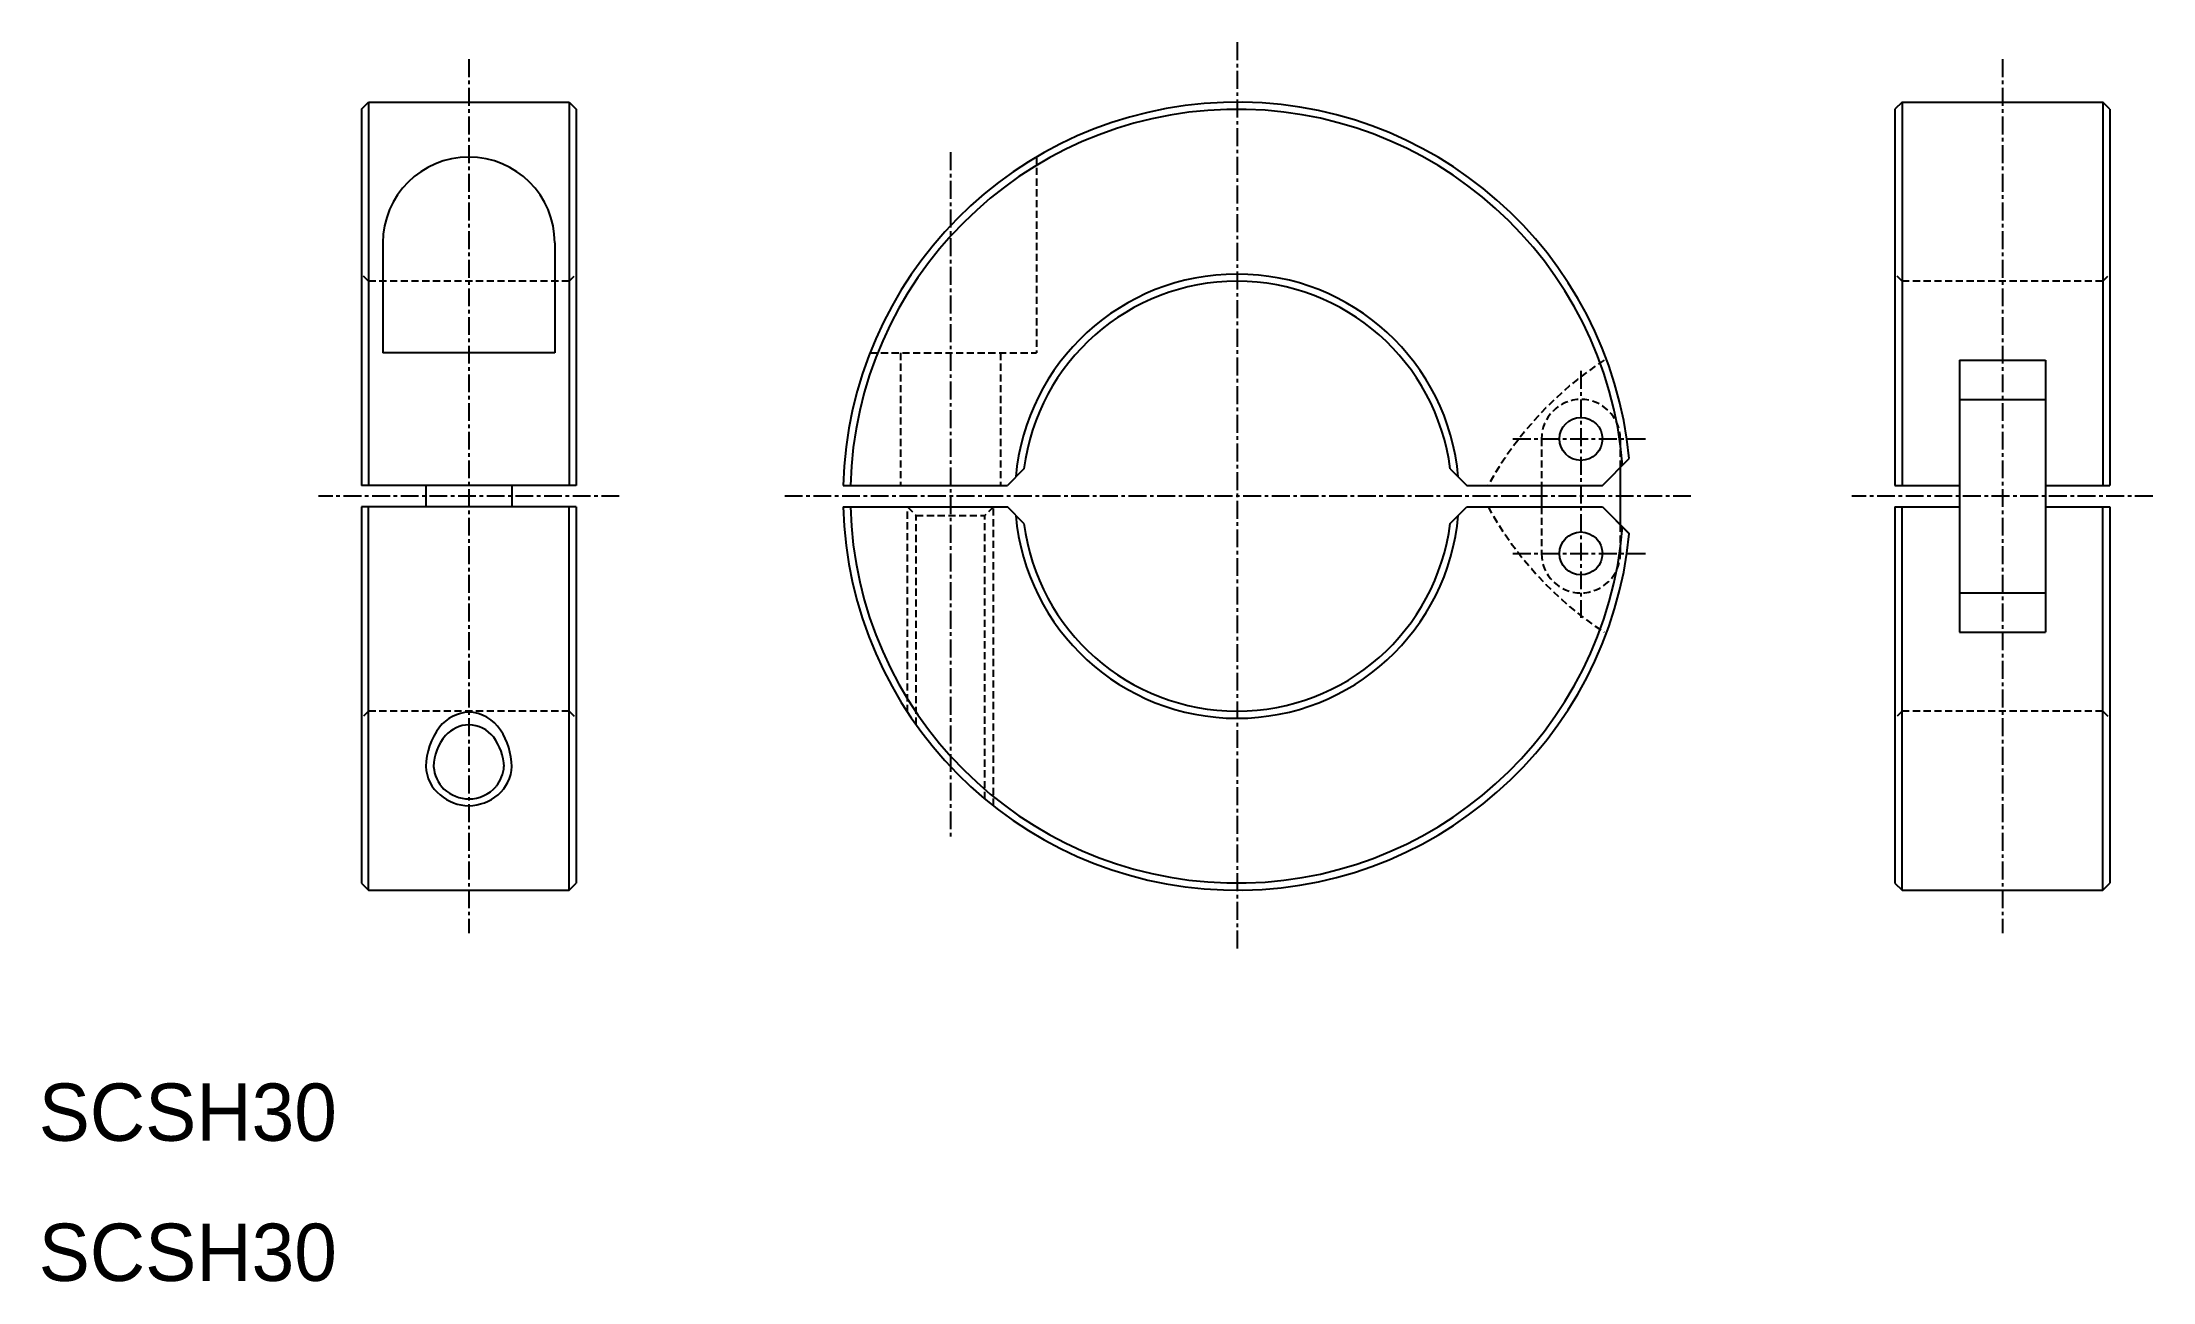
# Model space of a CAD drawing. Extents: x 25 to 172, y 42 to 129.
import ezdxf

# ---------------------------------------------------------------- set-up
doc = ezdxf.new("R2010")
doc.units = 0
doc.linetypes.add('CENTER', pattern=[2, 1.25, -0.25, 0.25, -0.25])
doc.linetypes.add('DASHED', pattern=[0.75, 0.5, -0.25])
doc.layers.get('0').update_dxf_attribs({"linetype": 'CONTINUOUS'})
doc.layers.add('CENTER', color=1, linetype='CENTER')

msp = doc.modelspace()

# ---------------------------------------------------------------- linework, layer by layer
at = {"color": 7, "linetype": 'CONTINUOUS'}
for p, q in [((47.38, 124.05), (47.88, 124.55)), ((47.38, 124.05), (47.38, 97.8)), ((47.88, 124.55), (61.88, 124.55)), ((47.88, 124.55), (47.88, 97.8)), ((61.88, 124.55), (62.38, 124.05)), ((61.88, 124.55), (61.88, 97.8)), ((62.38, 124.05), (62.38, 97.8)), ((154.92, 124.55), (154.42, 124.05)), ((154.42, 124.05), (154.42, 97.8)), ((154.92, 124.55), (168.92, 124.55)), ((154.92, 124.55), (154.92, 97.8)), ((169.42, 124.05), (168.92, 124.55)), ((168.92, 124.55), (168.92, 97.8)), ((169.42, 124.05), (169.42, 97.8)), ((154.42, 123.55), (154.42, 97.8)), ((169.42, 123.55), (169.42, 97.8)), ((48.88, 114.72), (48.88, 107.05)), ((60.88, 114.72), (60.88, 107.05)), ((60.88, 107.05), (48.88, 107.05)), ((158.92, 106.55), (158.92, 97.8)), ((158.92, 106.55), (158.92, 97.8)), ((158.92, 106.55), (164.92, 106.55)), ((164.92, 106.55), (164.92, 97.8)), ((164.92, 106.55), (164.92, 97.8)), ((158.92, 103.8), (158.92, 90.3)), ((158.92, 103.8), (158.92, 90.3)), ((158.92, 103.8), (164.92, 103.8)), ((158.92, 103.8), (164.92, 103.8)), ((164.92, 103.8), (164.92, 90.3)), ((164.92, 103.8), (164.92, 90.3)), ((93.62, 98.96), (92.47, 97.8)), ((123.38, 98.96), (124.54, 97.8)), ((134, 97.8), (135.88, 99.68)), ((134, 97.8), (135.87, 99.67)), ((135.25, 99.05), (135.25, 95.05)), ((62.38, 97.8), (47.38, 97.8)), ((51.88, 97.8), (51.88, 96.3)), ((57.88, 97.8), (57.88, 96.3)), ((81.01, 97.8), (92.47, 97.8)), ((82.52, 97.8), (91.53, 97.8)), ((124.54, 97.8), (131.5, 97.8)), ((126.97, 97.8), (134, 97.8)), ((129.75, 97.8), (129.75, 96.3)), ((154.42, 97.8), (158.92, 97.8)), ((154.42, 97.8), (158.92, 97.8)), ((164.92, 97.8), (169.42, 97.8)), ((164.92, 97.8), (169.42, 97.8)), ((47.38, 96.3), (47.38, 70.05)), ((62.38, 96.3), (47.38, 96.3)), ((47.88, 69.55), (47.88, 96.3)), ((61.88, 69.55), (61.88, 96.3)), ((62.38, 96.3), (62.38, 70.05)), ((81.01, 96.3), (92.47, 96.3)), ((82.52, 96.3), (91.53, 96.3)), ((93.62, 95.15), (92.47, 96.3)), ((123.38, 95.15), (124.54, 96.3)), ((124.54, 96.3), (131.5, 96.3)), ((126.97, 96.3), (134, 96.3)), ((134, 96.3), (135.87, 94.44)), ((134, 96.3), (135.88, 94.43)), ((154.42, 96.3), (154.42, 70.55)), ((154.42, 96.3), (154.42, 70.05)), ((154.42, 96.3), (158.92, 96.3)), ((154.42, 96.3), (158.92, 96.3)), ((154.92, 69.55), (154.92, 96.3)), ((158.92, 96.3), (158.92, 87.56)), ((158.92, 96.3), (158.92, 87.56)), ((164.92, 96.3), (164.92, 87.56)), ((164.92, 96.3), (164.92, 87.56)), ((164.92, 96.3), (169.42, 96.3)), ((164.92, 96.3), (169.42, 96.3)), ((168.92, 69.55), (168.92, 96.3)), ((169.42, 96.3), (169.42, 70.55)), ((169.42, 96.3), (169.42, 70.05)), ((158.92, 90.3), (164.92, 90.3)), ((158.92, 90.3), (164.92, 90.3)), ((158.92, 87.56), (164.92, 87.56)), ((47.38, 70.05), (47.88, 69.55)), ((47.88, 69.55), (61.88, 69.55)), ((61.88, 69.55), (62.38, 70.05)), ((154.42, 70.05), (154.92, 69.55)), ((154.92, 69.55), (168.92, 69.55)), ((168.92, 69.55), (169.42, 70.05))]:
    msp.add_line(p, q, dxfattribs=at)
at = {"color": 3, "linetype": 'DASHED'}
for p, q in [((94.5, 120.72), (94.5, 107.05)), ((47.88, 112.05), (47.38, 112.55)), ((61.88, 112.05), (47.88, 112.05)), ((47.88, 112.05), (47.88, 97.8)), ((61.88, 112.05), (62.38, 112.55)), ((61.88, 112.05), (61.88, 97.8)), ((154.92, 112.05), (154.42, 112.55)), ((168.92, 112.05), (154.92, 112.05)), ((154.92, 112.05), (154.92, 97.8)), ((168.92, 112.05), (169.42, 112.55)), ((168.92, 112.05), (168.92, 97.8)), ((82.89, 107.05), (94.5, 107.05)), ((85, 107.05), (85, 97.8)), ((92, 107.05), (92, 97.8)), ((129.75, 101.05), (129.75, 97.8)), ((135.25, 101.05), (135.25, 99.05)), ((47.88, 82.05), (47.88, 96.3)), ((61.88, 82.05), (61.88, 96.3)), ((85.5, 81.98), (85.5, 96.3)), ((85.5, 96.3), (86.1, 95.7)), ((91.5, 96.3), (90.9, 95.7)), ((91.5, 75.44), (91.5, 96.3)), ((129.75, 96.3), (129.75, 93.05)), ((154.92, 82.05), (154.92, 96.3)), ((168.92, 82.05), (168.92, 96.3)), ((86.1, 81.1), (86.1, 95.7)), ((86.1, 95.7), (90.9, 95.7)), ((90.9, 75.92), (90.9, 95.7)), ((135.25, 95.05), (135.25, 93.05)), ((47.88, 82.05), (47.38, 81.55)), ((61.88, 82.05), (47.88, 82.05)), ((61.88, 82.05), (62.38, 81.55)), ((154.92, 82.05), (154.42, 81.55)), ((168.92, 82.05), (154.92, 82.05)), ((168.92, 82.05), (169.42, 81.55))]:
    msp.add_line(p, q, dxfattribs=at)
at = {"color": 7, "linetype": 'CONTINUOUS'}
for centre in [(132.5, 101.05), (132.5, 101.05), (132.5, 101.05), (132.5, 101.05), (132.5, 93.05), (132.5, 93.05), (132.5, 93.05), (132.5, 93.05)]:
    msp.add_circle(centre, 1.5, dxfattribs=at)
for centre, radius, start, end in [((108.5, 97.05), 27.5, 5.4764, 178.4372), ((108.5, 97.05), 27, 4.5954, 178.4082), ((54.88, 114.72), 6, 0, 180), ((108.5, 97.05), 15.5, 4.9657, 175.0343), ((108.5, 97.05), 15, 7.2961, 172.7039), ((108.5, 97.05), 27.5, 181.5628, 354.5236), ((108.5, 97.05), 27, 181.5918, 355.4046), ((108.5, 97.05), 15.5, 184.9657, 355.0343), ((108.5, 97.05), 15, 187.2961, 352.7039), ((54.96, 78.81), 2.29, 92.0116, 138.1633), ((54.82, 78.82), 2.28, 37.9711, 88.6036), ((55.9, 78.08), 3.48, 139.5493, 178.3527), ((53.65, 78.03), 3.69, 2.2452, 36.3929), ((54.86, 78.34), 2.44, 183.8891, 225.2566), ((54.94, 78.34), 2.4, 320.3794, 356.254), ((54.92, 78.57), 2.65, 227.7806, 269.211), ((54.89, 78.42), 2.5, 269.8016, 319.581)]:
    msp.add_arc(centre, radius, start, end, dxfattribs=at)
at = {"color": 3, "linetype": 'DASHED'}
for centre, radius, start, end in [((147.88, 85.67), 25, 123.3772, 150.9755), ((132.5, 101.05), 2.75, 0, 180), ((147.88, 108.43), 25, 209.0245, 236.6228), ((132.5, 93.05), 2.75, 180, 0)]:
    msp.add_arc(centre, radius, start, end, dxfattribs=at)
at = {"color": 3, "linetype": 'CONTINUOUS'}
for centre, radius, start, end in [((55.01, 79.18), 2.8, 92.5824, 141.254), ((54.79, 79.24), 2.74, 32.8545, 88.0904), ((56.66, 78.08), 4.78, 143.381, 178.8431), ((53.11, 78.1), 4.77, 0.9839, 33.4511), ((54.59, 78.3), 2.71, 182.5437, 230.7703), ((55.12, 78.31), 2.77, 310.6711, 357.3784), ((54.95, 78.66), 3.22, 229.7919, 268.6896), ((54.79, 78.77), 3.33, 271.5692, 309.7821)]:
    msp.add_arc(centre, radius, start, end, dxfattribs=at)
at = {"layer": 'CENTER', "color": 1, "linetype": 'CENTER'}
for p, q in [((108.5, 128.73), (108.5, 65.37)), ((54.88, 127.55), (54.88, 66.55)), ((161.92, 127.55), (161.92, 66.55)), ((88.5, 121.05), (88.5, 73.05)), ((132.5, 105.8), (132.5, 88.3)), ((127.75, 101.05), (137.25, 101.05)), ((65.38, 97.05), (44.38, 97.05)), ((140.18, 97.05), (76.82, 97.05)), ((172.42, 97.05), (151.42, 97.05)), ((127.75, 93.05), (137.25, 93.05))]:
    msp.add_line(p, q, dxfattribs=at)

# ---------------------------------------------------------------- texts
at = {"color": 7, "linetype": 'CONTINUOUS'}
for p in [(24.86, 52.06), (24.86, 42.28)]:
    msp.add_text('SCSH30', height=4, dxfattribs=at).set_placement(p)

doc.saveas('drawing.dxf')
